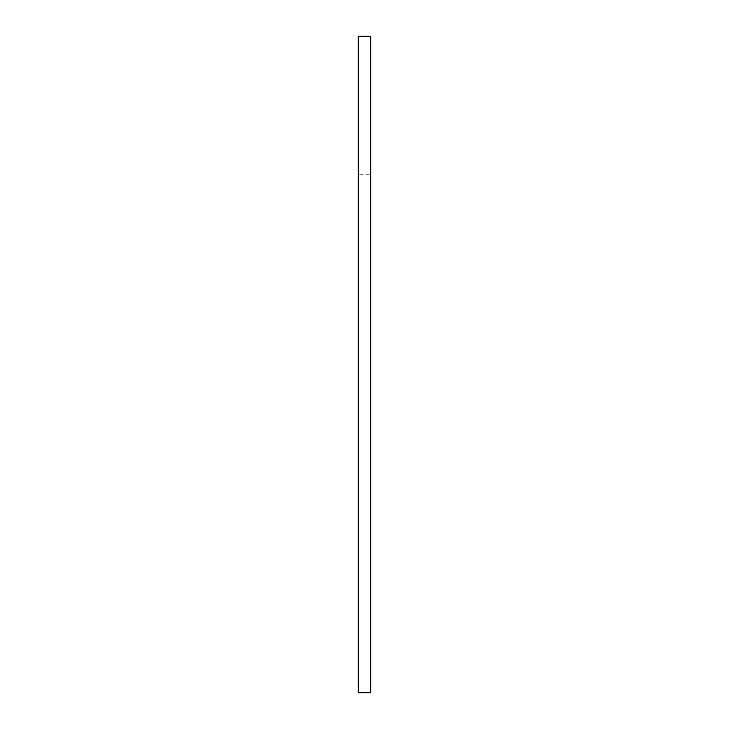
<?xml version="1.0" encoding="UTF-8"?>
<svg xmlns="http://www.w3.org/2000/svg" width="729" height="729" viewBox="0 0 729 729"><rect width="100%" height="100%" fill="white"/><g stroke="black" fill="none" stroke-linecap="round" stroke-linejoin="round"><path stroke-width="0.55" stroke-dasharray="3.65 2.73" d="M359.552 174.577L369.448 174.577"/><path stroke-width="1.09" d="M370.542 36.45L358.458 36.45L358.458 692.55L370.542 692.55L370.542 36.45"/></g></svg>
